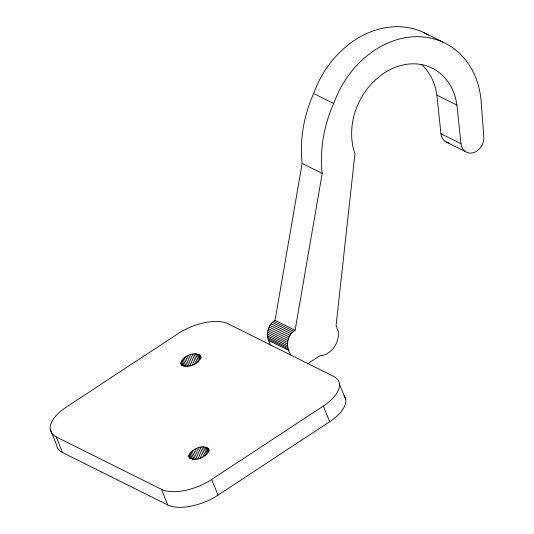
<?xml version="1.0" encoding="UTF-8"?>
<svg xmlns="http://www.w3.org/2000/svg" width="534" height="534" viewBox="0 0 534 534"><rect width="100%" height="100%" fill="white"/><g stroke="black" fill="none" stroke-linecap="round" stroke-linejoin="round"><path stroke-width="0.8" d="M270.778 345.057C265.451 337.228 266.613 325.373 275.057 320.287L302.151 163.417A118.595 96.327 -63.5 0 1 312.811 95.412L314.005 92.622A90.219 73.278 -63.5 0 1 428.321 34.97M290.823 355.043C285.496 347.213 286.658 335.359 295.102 330.272L322.196 173.403A118.595 96.327 -63.5 0 1 332.856 105.392L334.05 102.608A90.219 73.278 -63.5 0 1 415.692 36.686A90.219 73.278 -63.5 0 1 480.96 99.13L483.784 136.524A13.457 10.934 -63.5 0 1 473.685 152.604A13.457 10.934 -63.5 0 1 460.976 143.699L440.93 133.72L436.885 95.105A62.084 50.43 -63.5 0 0 421.213 64.294M181.507 365.423C178.67 356.732 197.053 349.263 201.198 357.273M208.54 448.82C208.801 456.797 194.383 462.611 188.849 456.971C188.943 449.481 205.376 442.446 209.141 450.316M307.471 363.941L319.813 355.824A19.244 15.633 -63.5 0 0 338.156 331.287L336.086 325.293L354.956 153.665A62.084 50.43 -63.5 0 1 391.282 69.026A62.084 50.43 -63.5 0 1 456.93 105.091L460.976 143.699M56.197 436.892L161.428 489.304A38.395 18.203 -22.1 0 0 211.651 479.459L323.29 406.074A38.395 18.203 -22.1 0 0 333.423 376.256L228.185 323.838A38.395 18.203 -22.1 0 0 177.969 333.69L66.323 407.075A38.395 18.203 -22.1 0 0 56.197 436.892L62.551 452.552L167.789 504.964A38.395 18.203 -22.1 0 0 218.006 495.118L329.652 421.733A38.395 18.203 -22.1 0 0 343.936 395.173M423.342 32.36L443.387 42.34M436.885 95.105L456.93 105.091M445.196 141.497L465.241 151.482M313.705 93.543L333.75 103.529M302.151 163.417L322.196 173.403M275.057 320.287L295.102 330.272M273.615 321.301L293.66 331.287M272.28 322.509L292.325 332.488M271.065 323.878L291.11 333.863M269.997 325.393L290.042 335.379M269.096 327.022L289.141 337.007M268.382 328.737L288.427 338.723M267.861 330.513L287.899 340.492M267.541 332.308L287.586 342.294M267.434 334.097L287.479 344.083M267.534 335.846L287.579 345.832M267.848 337.528L287.893 347.514M268.368 339.11L288.413 349.096M268.956 340.565L289.001 350.551M180.906 363.928C186.439 369.568 200.857 363.754 200.597 355.784M339.397 383.906L345.758 399.565M323.29 406.074L329.652 421.733M200.036 355.09L200.951 357.326M199.222 354.543L200.731 358.274M198.154 354.155L200.277 359.375M196.886 353.935L199.309 359.896M195.437 353.888L198.768 362.092M193.862 354.022L197.193 362.226M192.193 354.329L195.831 363.28M190.491 354.803L194.423 364.495M188.796 355.424L192.734 365.116M187.16 356.178L191.092 365.877M185.632 357.046L189.263 365.997M184.25 358L187.881 366.951M183.055 359.015L186.086 366.471M182.087 360.056L184.817 366.765M181.373 361.097L183.496 366.317M180.933 362.112L182.448 365.837M180.772 363.067L181.68 365.303M207.98 448.133L209.194 451.117M207.159 447.585L208.674 451.31M206.097 447.192L208.22 452.411M204.829 446.971L207.552 453.686M203.381 446.931L206.411 454.387M201.805 447.065L205.436 456.016M200.137 447.372L203.768 456.323M211.651 479.459L218.006 495.118M198.434 447.846L202.366 457.538M196.739 448.467L200.671 458.159M195.104 449.221L199.035 458.913M193.568 450.089L197.206 459.04M192.193 451.043L195.524 459.247M190.998 452.058L194.029 459.514M190.031 453.099L192.761 459.807M189.316 454.14L191.132 458.613M188.876 455.155L190.391 458.88M188.716 456.103L189.623 458.346M161.428 489.304L167.789 504.964M50.216 429.243L56.577 444.902A38.395 18.203 -22.1 0 0 62.551 452.552M449.181 143.045A13.457 10.934 -63.5 0 1 440.93 133.72"/></g></svg>
